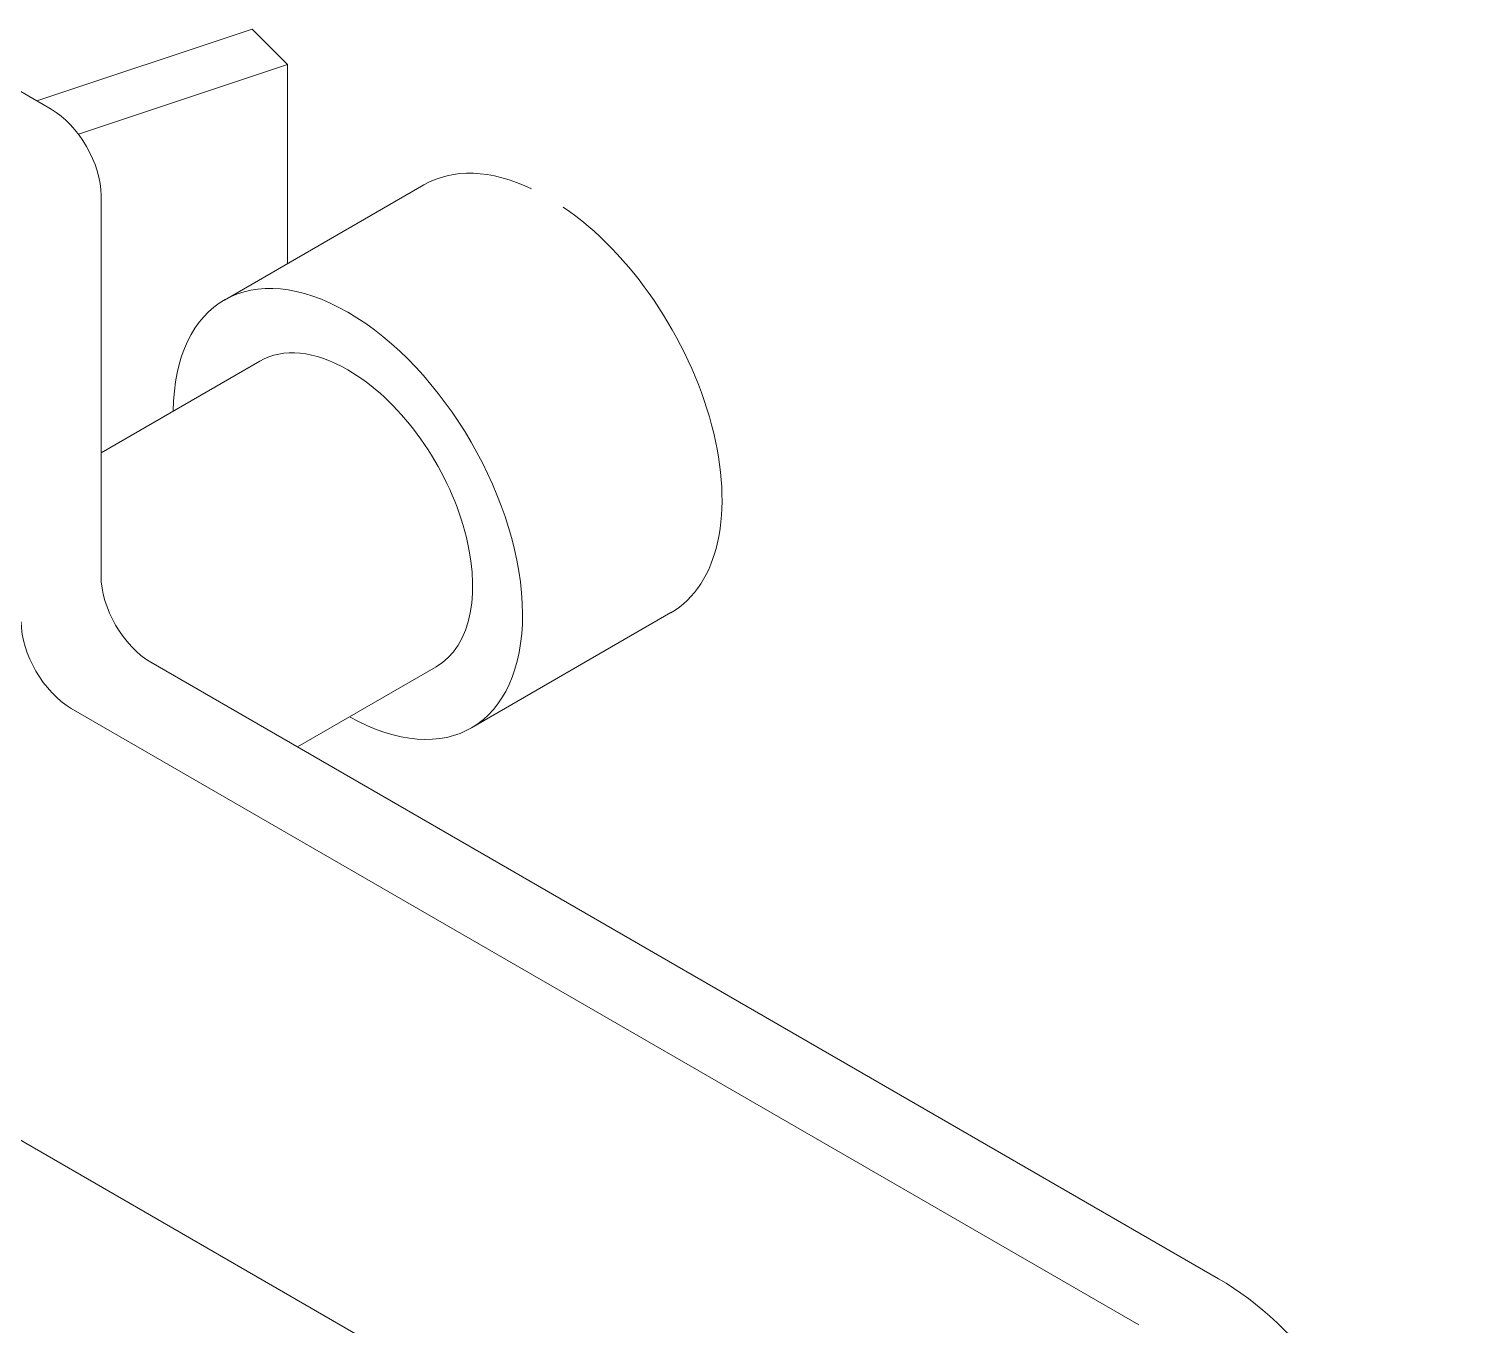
# Model space of a CAD drawing. Header units: inches. Extents: x -350577 to -266477, y -437959 to -377535.
# Drawn here: x -277901.9 to -277798.9, y -411687.6 to -411595.8 of the extents above; entities that cross this region are included whole.
import ezdxf

# ---------------------------------------------------------------- set-up
doc = ezdxf.new("R2010")
doc.units = ezdxf.units.IN
doc.header["$MEASUREMENT"] = 0
doc.layers.add('ORGINAL (itatec)', color=3, linetype='Continuous', lineweight=9)

msp = doc.modelspace()

# ---------------------------------------------------------------- linework, layer by layer
at = {"layer": 'ORGINAL (itatec)', "extrusion": (-5.55112e-17, 0.816497, 0.57735)}
for p, q in [((-277909.54, -411596.18), (-277900.35, -411601.49)), ((-277886.1, -411595.82), (-277901.36, -411600.9)), ((-277883.6, -411598.32), (-277886.1, -411595.82)), ((-277898.42, -411603.26), (-277883.6, -411598.32)), ((-277883.6, -411612.43), (-277883.6, -411598.32)), ((-277896.81, -411607.61), (-277896.81, -411634.56)), ((-277888.07, -411615.02), (-277873.93, -411606.85)), ((-277885.57, -411619.35), (-277896.81, -411625.84)), ((-277870.57, -411645.33), (-277856.43, -411637.16)), ((-277893.28, -411640.68), (-277817.62, -411684.36)), ((-277873.07, -411641), (-277882.9, -411646.67)), ((-277823.27, -411687.63), (-277898.93, -411643.95)), ((-277823.27, -411720.29), (-277913.17, -411668.39))]:
    msp.add_line(p, q, dxfattribs=at)
at = {"layer": 'ORGINAL (itatec)', "extrusion": (-3.89112e-17, 2.3393e-16, -1)}
msp.add_ellipse((-277900.35, -411605.57), major_axis=(2.5, -4.33), ratio=0.57735, start_param=-2.356194, end_param=-0.785398, dxfattribs=at)
at = {"layer": 'ORGINAL (itatec)'}
for centre, major_axis, start_param, end_param in [((-277865.18, -411622.01), (-8.75, 15.16), -0.694873, 0), ((-277865.18, -411622.01), (8.75, -15.16), 0, 2.265669), ((-277879.32, -411630.17), (-6.25, 10.83), -0.785398, 0), ((-277879.32, -411630.17), (6.25, -10.83), 0, 2.356194), ((-277893.28, -411636.6), (2.5, -4.33), -2.356194, -0.785398), ((-277898.93, -411639.86), (2.5, -4.33), -2.356194, -0.785398)]:
    msp.add_ellipse(centre, major_axis=major_axis, ratio=0.57735, start_param=start_param, end_param=end_param, dxfattribs=at)
at = {"layer": 'ORGINAL (itatec)', "extrusion": (1.65999e-17, 1.37781e-16, -1)}
msp.add_ellipse((-277879.32, -411630.17), major_axis=(-8.75, 15.16), ratio=0.57735, start_param=-0.775193, end_param=0.785398, dxfattribs=at)
at = {"layer": 'ORGINAL (itatec)', "extrusion": (1.81141e-16, 2.96878e-16, -1)}
msp.add_ellipse((-277879.32, -411630.17), major_axis=(8.75, -15.16), ratio=0.57735, start_param=-2.356194, end_param=0.775193, dxfattribs=at)
at = {"layer": 'ORGINAL (itatec)', "extrusion": (-2.02584e-17, 1.33093e-33, -1)}
msp.add_ellipse((-277758.05, -411720.19), major_axis=(202.5, 0), ratio=0.57735, start_param=-0.72553, end_param=2.356194, dxfattribs=at)
at = {"layer": 'ORGINAL (itatec)', "extrusion": (-6.16298e-33, 5.55112e-17, -1)}
msp.add_ellipse((-277758.05, -411720.19), major_axis=(-202.5, 0), ratio=0.57735, start_param=-0.785398, end_param=0.439536, dxfattribs=at)
at = {"layer": 'ORGINAL (itatec)', "extrusion": (6.09555e-17, 2.27489e-16, -1)}
msp.add_ellipse((-277817.62, -411700.69), major_axis=(10, -17.32), ratio=0.57735, start_param=-2.356194, end_param=0, dxfattribs=at)

doc.saveas('drawing.dxf')
